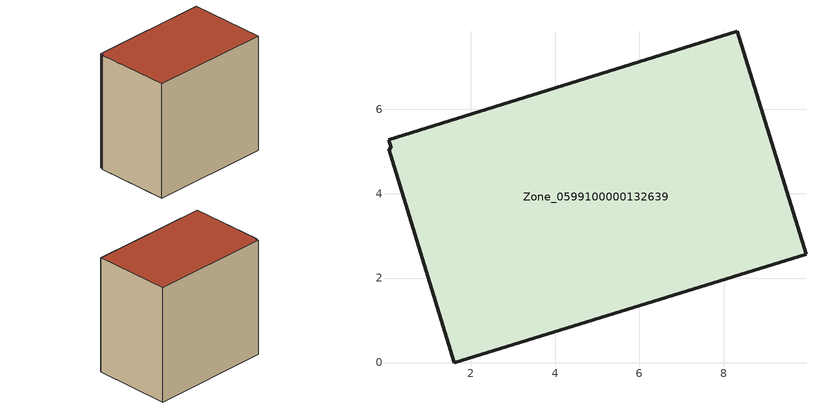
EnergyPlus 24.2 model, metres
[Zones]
Zone_0599100000132639
 floor ground (C_G): 0.06,5.28 8.32,7.84 9.94,2.56 1.62,0 0.06,5.06 0.12,5.08 z0
 wall outside (C_F): 9.94,2.56 8.32,7.84 0.06,5.28 0.12,5.08 0.06,5.06 1.62,0 9.94,2.56 z0:8.3
 roof outside (C_R): 8.32,7.84 0.06,5.28 0.12,5.08 0.06,5.06 1.62,0 9.94,2.56 z8.3
[BUILDING]
Pand.0599100000132639: North Axis=0; Terrain=City; Loads Convergence Tolerance Value=0.04; Temperature Convergence Tolerance Value=0.4; Solar Distribution=FullExterior; Maximum Number of Warmup Days=25; Minimum Number of Warmup Days=1
[Site:Location]
Rotterdam.The.Hague.AP_ZH_NLD Design_Conditions: Latitude=51.96; Longitude=4.45; Time Zone=1; Elevation=-4.5
[SITE:GROUNDTEMPERATURE:BUILDINGSURFACE]
18, 18, 18, 18, 18, 18, 18, 18, 18, 18, 18, 18
[MATERIAL] Thermal Absorptance=0.9; Solar Absorptance=0.7; Visible Absorptance=0.7
Name | Roughness | Thickness | Conductivity | Density | Specific Heat
G.TI.1975-1991 | MediumSmooth | 0.15 | 0.288461 | 540 | 1210
F.TI.1975-1991 | Rough | 0.3 | 0.230769 | 1920 | 840
R.TI.1975-1991 | MediumRough | 0.2 | 0.153846 | 1500 | 1000
[CONSTRUCTION]
C_G: G.TI.1975-1991
C_F: F.TI.1975-1991
C_R: R.TI.1975-1991
[ZONE]
Zone_0599100000132639: Type=1; Multiplier=1; Ceiling Height=Autocalculate; Volume=Autocalculate; Floor Area=autocalculate; Part of Total Floor Area=Yes
[ZONEINFILTRATION:DESIGNFLOWRATE]
Infil_Zone_0599100000132639: Zone or ZoneList or Space or SpaceList=Zone_0599100000132639; Schedule=AlwaysOn; Design Flow Rate Calculation Method=Flow/Area; Flow Rate per Floor Area=0.003; Constant Term Coefficient=1; Temperature Term Coefficient=0; Velocity Term Coefficient=0; Velocity Squared Term Coefficient=0
[HVACTEMPLATE:ZONE:IDEALLOADSAIRSYSTEM]
Zone_0599100000132639: Maximum Heating Supply Air Temperature=50; Minimum Cooling Supply Air Temperature=13; Maximum Heating Supply Air Humidity Ratio=0.0156; Minimum Cooling Supply Air Humidity Ratio=0.0077; Heating Limit=NoLimit; Cooling Limit=NoLimit; Dehumidification Control Type=ConstantSensibleHeatRatio; Cooling Sensible Heat Ratio=0.7; Dehumidification Setpoint=60; Humidification Control Type=None; Humidification Setpoint=30; Outdoor Air Method=None; Outdoor Air Flow Rate per Person=0.00944; Outdoor Air Flow Rate per Zone Floor Area=0; Outdoor Air Flow Rate per Zone=0; Demand Controlled Ventilation Type=None; Outdoor Air Economizer Type=NoEconomizer; Heat Recovery Type=None; Sensible Heat Recovery Effectiveness=0.7; Latent Heat Recovery Effectiveness=0.65
[ZONECONTROL:THERMOSTAT]
ThermostatControl_Zone_0599100000132639: Zone or ZoneList=Zone_0599100000132639; Control Type Schedule=DualSetpointControlType; Control 1=Thermostat_Zone_0599100000132639; Temperature Difference Between Cutout And Setpoint=0
[THERMOSTATSETPOINT:DUALSETPOINT]
Thermostat_Zone_0599100000132639: Heating Setpoint Temperature Schedule=HeatingSetpoint_Zone_0599100000132639; Cooling Setpoint Temperature Schedule=CoolingSetpoint_Zone_0599100000132639
[SCHEDULE:COMPACT]
HeatingSetpoint_Zone_0599100000132639: Through: 12/31, For: AllDays, Until: 24:00, 21
CoolingSetpoint_Zone_0599100000132639: Through: 12/31, For: AllDays, Until: 24:00, 24
DualSetpointControlType: Through: 12/31, For: AllDays, Until: 24:00, 4
AlwaysOn: Through: 12/31, For: AllDays, Until: 24:00, 1
